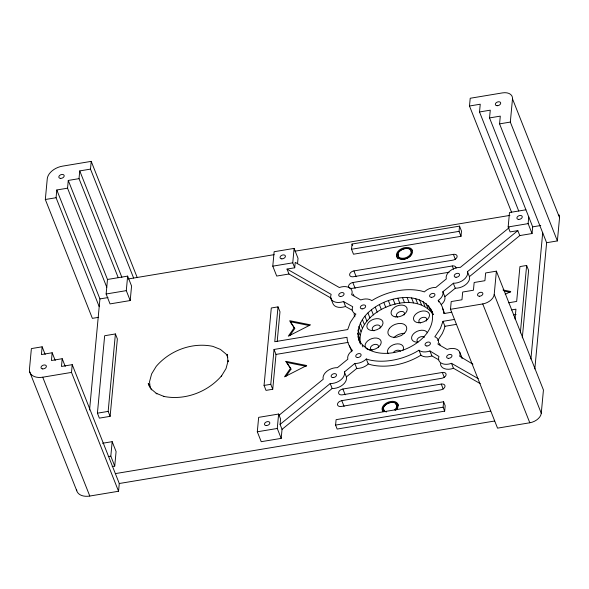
<?xml version="1.0" encoding="UTF-8"?>
<svg xmlns="http://www.w3.org/2000/svg" width="589" height="589" viewBox="0 0 589 589"><rect width="100%" height="100%" fill="white"/><g stroke="black" fill="none" stroke-linecap="round" stroke-linejoin="round"><path stroke-width="0.88" d="M98.65 317.309L92.377 318.354L45.324 199.509L47.26 178.791A14.872 9.674 -21.6 0 1 62.463 166.157L91.221 161.371L137.259 277.647M52.171 352.759L51.442 360.505L62.198 358.708L61.47 366.454L72.226 364.665L119.28 483.51L118.551 491.255L89.793 496.041L42.739 377.203A14.872 9.674 -21.6 0 1 29.45 369.31L31.386 348.592L42.143 346.803L41.414 354.549L52.171 352.759L55.211 360.439M99.21 306.663L56.073 197.72L56.802 189.975L67.551 188.185L68.272 180.44L79.022 178.651L79.751 170.906L90.5 169.117L91.221 161.371M118.551 491.255L71.497 372.41L72.226 364.665M89.55 410.01L99.931 298.917L56.802 189.975M107.485 279.473L127.644 276.123L131.568 286.026L130.206 300.545L110.047 303.902L106.13 293.999L107.485 279.473L68.272 180.44M97.413 413.184L104.651 335.737L115.4 333.948L117.366 338.896L110.121 416.342L99.372 418.131L97.413 413.184L108.162 411.394L115.4 333.948M112.168 466.51L114.737 466.083L110.813 456.18L112.175 441.662L102.53 443.267M130.206 300.545L126.289 290.642L127.644 276.123M114.737 466.083L116.092 451.564L112.175 441.662M257.305 431.789L258.652 417.365L278.619 414.038L280.585 418.993L280.077 424.397L282.035 429.352L281.196 438.371L261.221 441.691L257.305 431.789L277.272 428.461L278.619 414.038M331.548 298.409L288.971 274.01L276.705 276.057L272.781 266.154L274.135 251.724L294.102 248.403L298.027 258.306L297.519 263.717M278.553 415.65L323.214 379.25A11.22 7.304 -21.6 0 1 337.431 367.669L347.834 359.187A11.22 7.304 -21.6 0 1 351.442 351.25L352.472 350.558C349.27 346.899 347.164 342.209 347.002 337.313L274.04 349.461L275.998 354.416L272.736 389.263L266.022 390.382L264.056 385.434L271.301 307.988L278.015 306.869L279.981 311.817L277.22 341.311M272.736 389.263L270.778 384.315L274.04 349.461M278.015 306.869L274.761 341.716L347.724 329.568L350.345 322.345L355.881 314.055L354.953 313.694A11.22 7.304 -21.6 0 1 352.737 306.722L343.475 301.546A11.22 7.304 -21.6 0 1 330.643 296.319L331.165 294.36L287.012 269.063L294.714 267.781L295.222 262.37L339.308 287.513A11.22 7.304 -21.6 0 1 352.141 292.74L351.618 294.691L360.755 299.926A11.22 7.304 -21.6 0 1 370.996 300.103L371.718 300.692L374.898 298.792A50.507 32.866 -21.6 0 1 421.51 291.032L424.433 291.916L425.287 291.062A11.22 7.304 -21.6 0 1 435.889 287.417L446.307 278.928L446.138 277.088A11.22 7.304 -21.6 0 1 460.37 267.354L509.213 227.656M294.714 267.781L292.755 262.827L294.102 248.403M351.537 249.265L352.023 244.037L459.538 226.132L461.496 231.087L461.01 236.314L353.496 254.212L351.537 249.265L459.052 231.359L459.538 226.132M335.59 425.089L336.098 419.67L443.613 401.764L445.181 405.725L444.673 411.144L337.158 429.05L335.59 425.089L443.105 407.183L443.613 401.764M360.416 343.91C344.05 307.568 419.582 277.375 433.232 314.416M360.527 343.961C354.313 310.918 414.56 286.961 433.158 314.629M450.489 309.306L451.211 301.561L461.96 299.772L462.689 292.026L473.438 290.23L474.16 282.492L484.916 280.695L485.638 272.95L496.387 271.161L543.441 390.006L541.269 413.242A11.22 7.304 -21.6 0 1 529.798 422.777L497.543 428.144L450.489 309.306L482.744 303.931A11.22 7.304 -21.6 0 0 494.215 294.397L496.387 271.161M511.613 212.393L469.485 106.005L470.213 98.26L502.469 92.893A11.22 7.304 -21.6 0 1 512.496 98.849L559.55 217.687L557.378 240.923L546.621 242.712L534.827 368.935M518.725 210.995L479.512 111.962L480.241 104.216L469.485 106.005M441.22 304.609A11.22 7.304 -21.6 0 0 444.835 296.665L455.371 288.19A11.22 7.304 -21.6 0 0 469.602 278.457L469.433 276.616L519.785 235.578L532.051 233.538L532.677 226.853L489.54 117.918L490.269 110.172L479.512 111.962M546.621 242.712L499.568 123.867L500.297 116.129L489.54 117.918M557.378 240.923L510.324 122.078L512.496 98.849M519.785 235.578L517.819 230.63L510.118 231.911L508.16 226.956L509.507 212.533L525.896 209.802M515.022 319.01L515.942 309.181L511.436 309.932M532.051 233.538L528.127 223.629L528.753 216.951M520.345 332.888L526.647 265.47L519.925 266.589L516.663 301.435L508.557 302.79M522.303 337.843L528.605 270.417L526.647 265.47M530.91 359.032L542.705 232.81M454.693 319.385L442.98 321.329L440.358 328.559L434.822 336.842L435.75 337.21A11.22 7.304 -21.6 0 1 437.966 344.175L447.125 349.424L449.525 348.725A11.22 7.304 -21.6 0 1 459.663 356.271L472.93 364.216M442.98 321.329L444.938 326.284L444.224 329.023L442.317 333.507L437.752 340.516M294.382 327.55L288.286 336.194L310.513 324.863L289.729 320.703L294.772 328.544L289.692 335.745M285.93 361.359L290.583 368.206L284.487 376.85L306.714 365.526L285.93 361.359L290.973 369.2L285.893 376.4M478.202 378.624L451.498 363.325L449.098 364.024A11.22 7.304 -21.6 0 1 438.96 356.478L429.948 350.97A11.22 7.304 -21.6 0 1 419.707 350.801L418.985 350.212L415.805 352.112A50.507 32.866 -21.6 0 1 369.193 359.872L366.27 358.988L365.416 359.842A11.22 7.304 -21.6 0 1 354.814 363.487L344.41 371.961A11.22 7.304 -21.6 0 1 330.201 383.542L280.077 424.397M438.776 359.857L431.906 355.925A11.22 7.304 -21.6 0 1 421.665 355.749L420.944 355.16L417.763 357.059A50.507 32.866 -21.6 0 1 371.151 364.827L368.235 363.936L367.374 364.79A11.22 7.304 -21.6 0 1 356.779 368.434L346.376 376.916A11.22 7.304 -21.6 0 1 332.159 388.497L282.035 429.352M438.886 301.995L438.231 300.346L439.261 299.654A11.22 7.304 -21.6 0 0 442.869 291.717L453.405 283.243A11.22 7.304 -21.6 0 0 467.637 273.502L467.467 271.669L517.819 230.63M505.2 294.345L510.759 291.518L502.962 289.957M352.413 310.366L345.434 306.494A11.22 7.304 -21.6 0 1 332.778 303.21L330.819 298.262M480.16 383.579L453.456 368.272L451.056 368.979A11.22 7.304 -21.6 0 1 440.498 363.479M341.797 400.638L339.743 401.367A4.211 2.739 -21.6 0 0 337.563 404.945A4.211 2.739 -21.6 0 0 341.252 406.447L440.705 389.889A4.211 2.739 -21.6 0 0 445.004 386.31A4.211 2.739 -21.6 0 0 441.249 384.08L341.797 400.638L344.086 406.417M45.324 199.509L56.073 197.72M499.568 123.867L510.324 122.078M128.255 278.95L274.165 254.654M295.023 251.179L509.897 215.397M272.781 266.154L292.755 262.827M508.16 226.956L528.127 223.629M106.13 293.999L126.289 290.642M99.931 298.917L107.993 297.57M532.677 226.853L540.739 225.513M353.923 270.918L453.368 254.36A4.211 2.739 -21.6 0 1 457.13 256.59A4.211 2.739 -21.6 0 1 452.831 260.169L353.378 276.727A4.211 2.739 -21.6 0 1 349.616 274.496A4.211 2.739 -21.6 0 1 353.923 270.918L356.205 276.697M449.032 272.236L352.288 288.345A4.211 2.739 -21.6 0 1 348.533 286.107A4.211 2.739 -21.6 0 1 352.833 282.536L452.286 265.97A4.211 2.739 -21.6 0 1 456.048 268.209M42.739 377.203L71.497 372.41M451.815 312.236L443.701 313.584C443.539 308.695 441.433 304.005 438.231 300.346M275.998 354.416L348.062 342.415M444.938 326.284L456.652 324.333M513.402 314.887L516.104 314.43M264.056 385.434L270.778 384.315M342.879 389.02L442.332 372.462A4.211 2.739 -21.6 0 1 446.094 374.692A4.211 2.739 -21.6 0 1 441.787 378.271L342.342 394.829A4.211 2.739 -21.6 0 1 338.579 392.598A4.211 2.739 -21.6 0 1 342.879 389.02L345.169 394.799M108.251 456.608L110.813 456.18M115.356 473.608L490.718 411.1M119.28 483.51L494.642 421.01M504.221 291.121L510.28 292.335M309.173 325.511L290.127 321.69L294.772 328.544M286.32 362.353L306.236 366.343M358.782 339.787C375.907 370.098 439.733 344.889 431.921 311.117M227.803 357.28L226.117 354.114L220.411 349.395L212.85 346.361C192.213 342.032 169.838 350.462 156.232 366.358L151.623 373.912L149.54 381.687L150.173 387.812M442.479 308.275L444.776 313.569M351.78 351.788L349.402 345.647M494.215 294.397L541.269 413.242M459.052 231.359L461.01 236.314M482.744 303.931L529.798 422.777M467.467 271.669L469.433 276.616M453.368 254.36L455.334 259.307M452.286 265.97L453.589 269.276M453.287 283.221L455.253 288.176M442.869 291.717L444.835 296.665M459.773 352.31L461.732 357.265M430.478 308.238L432.436 313.193M451.498 363.325L453.456 368.272M428.483 305.632L430.441 310.587M425.957 303.342L427.923 308.297M422.961 301.399L424.919 306.354M419.523 299.838L421.481 304.793M415.701 298.682L417.66 303.629M442.332 372.462L444.29 377.416M411.556 297.938L413.522 302.893M429.948 350.97L431.906 355.925M407.161 297.636L409.127 302.591M441.249 384.08L443.208 389.034M402.581 297.776L404.54 302.724M443.105 407.183L444.673 411.144M418.985 350.212L420.944 355.16M397.884 298.343L399.843 303.298M393.15 299.345L395.109 304.292M388.445 300.751L390.411 305.706M383.851 302.555L385.817 307.51M379.441 304.719L381.407 309.667M352.023 244.037L352.678 245.687M375.281 307.208L377.24 312.155M371.438 309.983L373.397 314.931M367.97 313.002L369.936 317.95M352.833 282.536L355.123 288.308M364.937 316.219L366.895 321.167M362.382 319.577L364.341 324.532M360.343 323.037L362.309 327.985M358.863 326.527L360.821 331.474M357.957 330.002L359.916 334.957M357.633 333.403L359.599 338.358M362.22 345.264L362.876 346.914M357.913 336.687L359.872 341.635M343.601 301.487L345.559 306.442M366.27 358.988L368.235 363.936M354.814 363.487L356.779 368.434M344.41 371.961L346.376 376.916M287.012 269.063L288.971 274.01M330.201 383.542L332.159 388.497M290.583 368.206L290.973 369.2M277.272 428.461L281.196 438.371M90.5 169.117L133.629 278.052M79.751 170.906L121.871 277.294M79.022 178.651L118.234 277.684M149.547 386.804L148.237 383.498L151.609 389.837L151.042 388.902L156.91 393.872L156.122 393.253L164.184 396.537L163.381 396.331C184.622 400.785 207.652 392.105 221.655 375.745L221.265 376.378L226.029 368.567L228.142 360.682L227.98 361.727L227.302 354.409L227.531 355.498M67.551 188.185L106.764 287.218M108.162 411.394L110.121 416.342M62.198 358.708L65.239 366.395M42.143 346.803L45.176 354.46M29.693 371.887L76.747 490.733M559.005 214.86A11.22 7.304 -21.6 0 1 559.55 217.687M439.298 343.461A11.22 7.304 -21.6 0 1 440.233 345.132M461.128 356.139A11.22 7.304 -21.6 0 1 462.026 358.51M393.886 337.703A9.822 6.391 -21.6 0 1 399.408 334.169L401.867 333.529A9.822 6.391 -21.6 0 1 404.282 333.352M417.63 341.856A4.211 2.739 -21.6 0 1 416.983 340.589L417.064 339.824A4.211 2.739 -21.6 0 1 420.281 336.93A4.211 2.739 -21.6 0 1 424.411 337.298M393.614 352.156A4.152 2.702 -21.6 0 1 400.483 351.213M417.999 342.172A8.452 5.5 -21.6 0 1 411.578 338.241L411.748 336.717A8.452 5.5 -21.6 0 1 419.265 330.576A8.452 5.5 -21.6 0 1 427.408 332.785M388.158 353.628A8.364 5.441 -21.6 0 1 395.315 344.138A8.364 5.441 -21.6 0 1 402.986 350.205M397.649 317.059A4.211 2.739 -21.6 0 1 397.31 313.289A4.211 2.739 -21.6 0 1 402.714 311.559A4.211 2.739 -21.6 0 1 403.988 315.034M372.211 350.175A4.211 2.739 -21.6 0 1 370.923 346.707A4.211 2.739 -21.6 0 1 376.099 344.366A4.211 2.739 -21.6 0 1 378.285 347.429M374.022 330.819A4.211 2.739 -21.6 0 1 372.734 327.344A4.211 2.739 -21.6 0 1 377.91 325.003A4.211 2.739 -21.6 0 1 380.096 328.066M420.612 323.022A4.152 2.702 -21.6 0 1 419.523 319.356A4.152 2.702 -21.6 0 1 425.044 317.405A4.152 2.702 -21.6 0 1 426.134 321.071M353.025 294.058A11.22 7.304 -21.6 0 1 353.923 295.744M354.939 316.823A11.22 7.304 -21.6 0 1 354.173 313.738M382.872 411.336A8.415 5.478 -21.6 0 1 385.95 403.281A8.415 5.478 -21.6 0 1 396.655 402.508A8.415 5.478 -21.6 0 1 395.447 410.423M386.377 412.02A7.016 4.565 -21.6 0 1 384.882 405.409A7.016 4.565 -21.6 0 1 394.792 402.839A7.016 4.565 -21.6 0 1 394.556 409.9M397.649 258.402A8.415 5.478 -21.6 0 1 401.345 249.972A8.415 5.478 -21.6 0 1 412.16 250.266M410.953 250.943A7.016 4.565 -21.6 0 1 405.335 258.983A7.016 4.565 -21.6 0 1 398.532 254.161M382.592 411.056A8.415 5.478 -21.6 0 1 388.961 402.994A8.415 5.478 -21.6 0 1 398.451 405.46M395.594 404.047A7.016 4.565 -21.6 0 1 396.117 409.708M384.477 411.645A7.016 4.565 -21.6 0 1 383.8 409.377M89.793 496.041A14.872 9.674 -21.6 0 1 76.504 489.474M389.484 328.368L388.387 330.164A9.822 6.391 -21.6 0 0 396.677 337.18L401.47 335.487L405.144 332.432A9.822 6.391 -21.6 0 0 405.777 325.658L404.415 324.502A9.822 6.391 -21.6 0 0 397.943 323.626L395.491 324.259A9.822 6.391 -21.6 0 0 389.484 328.368M497.145 105.718A2.805 1.826 -21.6 0 0 500.657 102.803A2.805 1.826 -21.6 0 0 496.24 102.685A2.805 1.826 -21.6 0 0 497.145 105.718M426.856 345.993A2.805 1.826 -21.6 0 0 430.368 343.07A2.805 1.826 -21.6 0 0 425.957 342.953A2.805 1.826 -21.6 0 0 426.856 345.993M357.56 357.53A2.805 1.826 -21.6 0 0 361.072 354.607A2.805 1.826 -21.6 0 0 356.654 354.49A2.805 1.826 -21.6 0 0 357.56 357.53M431.406 297.342A2.805 1.826 -21.6 0 0 434.918 294.426A2.805 1.826 -21.6 0 0 430.5 294.301A2.805 1.826 -21.6 0 0 431.406 297.342M362.102 308.879A2.805 1.826 -21.6 0 0 365.622 305.963A2.805 1.826 -21.6 0 0 361.204 305.846A2.805 1.826 -21.6 0 0 362.102 308.879M456.019 277.279A2.805 1.826 -21.6 0 0 459.53 274.364A2.805 1.826 -21.6 0 0 455.113 274.246A2.805 1.826 -21.6 0 0 456.019 277.279M340.523 296.51A2.805 1.826 -21.6 0 0 344.035 293.594A2.805 1.826 -21.6 0 0 339.617 293.477A2.805 1.826 -21.6 0 0 340.523 296.51M332.947 377.593A2.805 1.826 -21.6 0 0 336.459 374.67A2.805 1.826 -21.6 0 0 332.041 374.552A2.805 1.826 -21.6 0 0 332.947 377.593M448.443 358.362A2.805 1.826 -21.6 0 0 451.954 355.439A2.805 1.826 -21.6 0 0 447.537 355.322A2.805 1.826 -21.6 0 0 448.443 358.362M281.859 258.858A2.805 1.826 -21.6 0 0 285.37 255.935A2.805 1.826 -21.6 0 0 280.953 255.817A2.805 1.826 -21.6 0 0 281.859 258.858M518.71 219.417A2.805 1.826 -21.6 0 0 522.222 216.502A2.805 1.826 -21.6 0 0 517.812 216.377A2.805 1.826 -21.6 0 0 518.71 219.417M266.28 425.56A2.805 1.826 -21.6 0 0 269.791 422.644A2.805 1.826 -21.6 0 0 265.374 422.519A2.805 1.826 -21.6 0 0 266.28 425.56M479.336 296.238A2.805 1.826 -21.6 0 0 482.847 293.322A2.805 1.826 -21.6 0 0 478.437 293.197A2.805 1.826 -21.6 0 0 479.336 296.238M395.212 316.867A8.415 5.478 -21.6 0 0 407.205 309.21A8.415 5.478 -21.6 0 0 394.954 307.046A8.415 5.478 -21.6 0 0 395.212 316.867M370.518 349.918A8.415 5.478 -21.6 0 0 381.061 341.156A8.415 5.478 -21.6 0 0 367.808 340.803A8.415 5.478 -21.6 0 0 370.518 349.918M372.329 330.554A8.415 5.478 -21.6 0 0 382.872 321.8A8.415 5.478 -21.6 0 0 369.62 321.439A8.415 5.478 -21.6 0 0 372.329 330.554M418.904 322.765A8.356 5.441 -21.6 0 0 429.366 314.062A8.356 5.441 -21.6 0 0 416.217 313.709A8.356 5.441 -21.6 0 0 418.904 322.765M401.904 259.3A8.415 5.478 -21.6 0 0 412.44 250.546A8.415 5.478 -21.6 0 0 399.195 250.185A8.415 5.478 -21.6 0 0 401.904 259.3M402.339 258.306A7.016 4.565 -21.6 0 0 411.122 251.01A7.016 4.565 -21.6 0 0 400.086 250.715A7.016 4.565 -21.6 0 0 402.339 258.306M60.638 178.408A2.805 1.826 -21.6 0 0 64.149 175.485A2.805 1.826 -21.6 0 0 59.732 175.367A2.805 1.826 -21.6 0 0 60.638 178.408M42.651 368.913A2.805 1.826 -21.6 0 0 46.369 366.13A2.805 1.826 -21.6 0 0 42.069 365.769A2.805 1.826 -21.6 0 0 42.651 368.913"/></g></svg>
